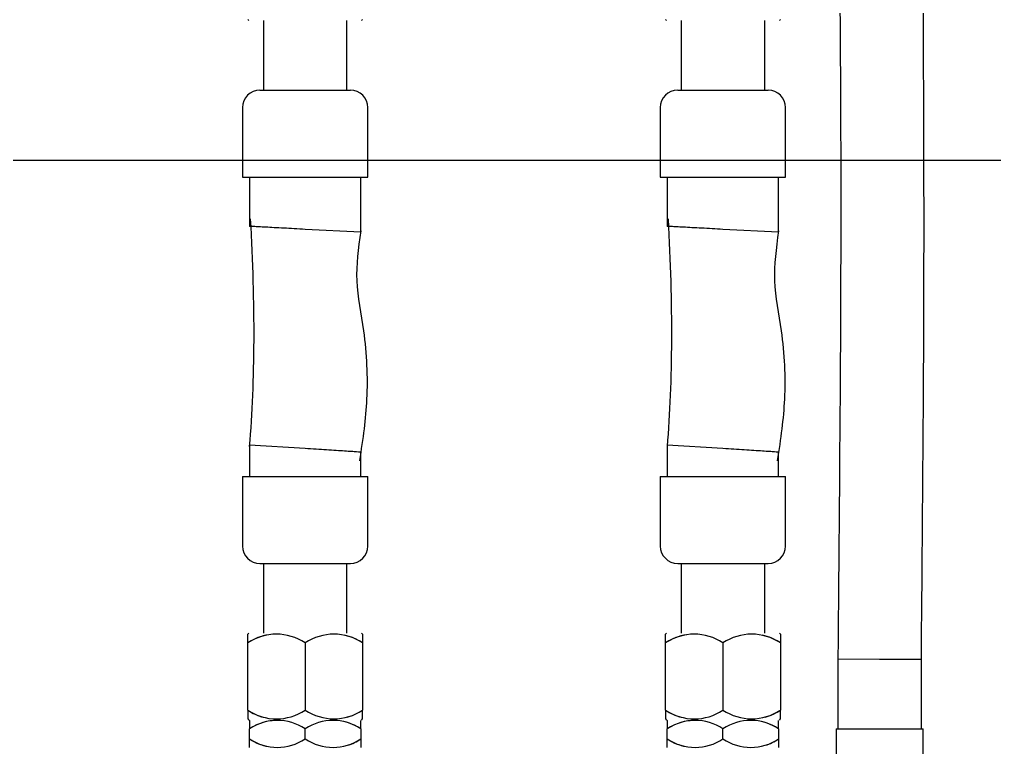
# Model space of a CAD drawing. Extents: x -681219 to -550379, y -242630 to -158199.
# Drawn here: x -624304.4 to -623941.4, y -172136.8 to -171865.7 of the extents above; entities that cross this region are included whole.
import ezdxf
from ezdxf.lldxf.tags import DXFTag

# ---------------------------------------------------------------- set-up
doc = ezdxf.new("R2010")
doc.units = 0
doc.header["$LTSCALE"] = 1000
doc.layers.get('0').update_dxf_attribs({"linetype": 'CONTINUOUS'})
for name, color, linetype in [('DN15×600金属软管', 7, 'CONTINUOUS'), ('DN20×200_YJR3-4C', 7, 'CONTINUOUS'), ('GB3289.26内接头DN20', 7, 'CONTINUOUS')]:
    doc.layers.add(name, color=color, linetype=linetype)
tags = doc.linetypes.add('CENTER2', pattern=[28.575, 19.05, -3.175, 3.175, -3.175]).pattern_tags.tags
tags[10:11] = [DXFTag(74, 4), DXFTag(75, 0), DXFTag(340, '0'), DXFTag(46, 0.0), DXFTag(50, 0.0), DXFTag(44, 0.0), DXFTag(45, 0.0)]
tags[8:9] = [DXFTag(74, 4), DXFTag(75, 0), DXFTag(340, '0'), DXFTag(46, 0.0), DXFTag(50, 0.0), DXFTag(44, 0.0), DXFTag(45, 0.0)]
tags[6:7] = [DXFTag(74, 4), DXFTag(75, 0), DXFTag(340, '0'), DXFTag(46, 0.0), DXFTag(50, 0.0), DXFTag(44, 0.0), DXFTag(45, 0.0)]
tags[4:5] = [DXFTag(74, 4), DXFTag(75, 0), DXFTag(340, '0'), DXFTag(46, 0.0), DXFTag(50, 0.0), DXFTag(44, 0.0), DXFTag(45, 0.0)]

msp = doc.modelspace()

# ---------------------------------------------------------------- linework, layer by layer
at = {"linetype": 'CENTER2', "ltscale": 20}
msp.add_line((-622790.5785, -171918.2264), (-627583.7736, -171918.2264), dxfattribs=at)
at = {"layer": 'DN15×600金属软管', "color": 7, "linetype": 'Continuous'}
for p, q in [((-623999.7465, -172103.8592), (-623984.1945, -172103.9268)), ((-623999.7465, -172103.8601), (-623999.7465, -172129.8468)), ((-623984.1945, -172103.9268), (-623968.6425, -172103.9945)), ((-623968.6425, -172129.8468), (-623968.6425, -172103.9935)), ((-624000.3945, -172129.8468), (-623967.9945, -172129.8468)), ((-624000.3945, -172129.8468), (-624000.3945, -172144.971)), ((-623967.9945, -172144.971), (-623967.9945, -172129.8468))]:
    msp.add_line(p, q, dxfattribs=at)
for points, knots in [([(-623999.7418, -171450.2419), (-624000.4215, -171510.3914), (-624001.4037, -171588.0527), (-623999.7437, -171688.1574), (-623999.3689, -171737.6426), (-623995.5111, -171763.8139), (-623997.3311, -171779.8994), (-624000.5238, -171796.1856), (-623999.2219, -171814.8232), (-623999.1079, -171845.995), (-623998.2336, -171944.0978), (-623999.0378, -172024.7718), (-623999.7483, -172104.0699)], [0, 0, 0, 0, 0.25078951, 0.38758194, 0.45230698, 0.47809935, 0.50832471, 0.52595494, 0.55402024, 0.59331339, 0.66937928, 1, 1, 1, 1]), ([(-623968.6455, -172104.3405), (-623968.1092, -172042.0323), (-623967.3711, -171963.3217), (-623967.9251, -171863.6371), (-623967.956, -171819.6438), (-623969.2308, -171796.105), (-623965.0615, -171780.7759), (-623964.6361, -171760.7937), (-623967.7068, -171740.054), (-623968.4123, -171706.4619), (-623970.5832, -171608.3381), (-623969.5872, -171528.2876), (-623968.6398, -171450.5956)], [0, 0, 0, 0, 0.25979709, 0.39335785, 0.45023042, 0.4622424, 0.50114719, 0.52188242, 0.55354232, 0.59702739, 0.67604704, 1, 1, 1, 1])]:
    msp.add_open_spline(points, degree=3, knots=knots, dxfattribs=at)
at = {"layer": 'DN20×200_YJR3-4C', "color": 7, "linetype": 'Continuous'}
for p, q in [((-624219.4185, -171865.722), (-624219.0297, -171866.1108)), ((-624213.5865, -171866.1108), (-624213.5865, -171892.0308)), ((-624182.4825, -171892.0308), (-624182.4825, -171866.1108)), ((-624177.0393, -171866.1108), (-624176.6505, -171865.722)), ((-624063.8985, -171865.722), (-624063.5097, -171866.1108)), ((-624058.0665, -171866.1108), (-624058.0665, -171892.0308)), ((-624026.9625, -171892.0308), (-624026.9625, -171866.1108)), ((-624021.5193, -171866.1108), (-624021.1305, -171865.722)), ((-624214.8825, -171892.0308), (-624181.1865, -171892.0308)), ((-624059.3625, -171892.0308), (-624025.6665, -171892.0308)), ((-624221.3625, -171898.5108), (-624221.3625, -171924.4308)), ((-624174.7065, -171924.4308), (-624174.7065, -171898.5108)), ((-624065.8425, -171898.5108), (-624065.8425, -171924.4308)), ((-624019.1865, -171924.4308), (-624019.1865, -171898.5108)), ((-624221.3625, -171924.4308), (-624174.7065, -171924.4308)), ((-624218.7705, -171924.4308), (-624218.7705, -171942.7674)), ((-624177.2985, -171944.9647), (-624177.2985, -171924.4308)), ((-624065.8425, -171924.4308), (-624019.1865, -171924.4308)), ((-624063.2505, -171924.4308), (-624063.2505, -171942.7674)), ((-624021.7785, -171944.9647), (-624021.7785, -171924.4308)), ((-624177.2985, -171944.9792), (-624198.0345, -171943.8708)), ((-624021.7785, -171944.9792), (-624042.5145, -171943.8708)), ((-624198.0345, -172025.5188), (-624218.7705, -172024.1903)), ((-624218.7705, -172024.2077), (-624218.7705, -172035.8868)), ((-624042.5145, -172025.5188), (-624063.2505, -172024.1903)), ((-624063.2505, -172024.2077), (-624063.2505, -172035.8868)), ((-624177.2985, -172035.8868), (-624177.2985, -172026.8413)), ((-624021.7785, -172035.8868), (-624021.7785, -172026.8413)), ((-624221.3625, -172035.8868), (-624174.7065, -172035.8868)), ((-624221.3625, -172035.8868), (-624221.3625, -172061.8068)), ((-624174.7065, -172061.8068), (-624174.7065, -172035.8868)), ((-624065.8425, -172035.8868), (-624019.1865, -172035.8868)), ((-624065.8425, -172035.8868), (-624065.8425, -172061.8068)), ((-624019.1865, -172061.8068), (-624019.1865, -172035.8868)), ((-624214.8825, -172068.2868), (-624181.1865, -172068.2868)), ((-624213.5865, -172068.2868), (-624213.5865, -172094.2068)), ((-624182.4825, -172094.2068), (-624182.4825, -172068.2868)), ((-624059.3625, -172068.2868), (-624025.6665, -172068.2868)), ((-624058.0665, -172068.2868), (-624058.0665, -172094.2068)), ((-624026.9625, -172094.2068), (-624026.9625, -172068.2868)), ((-624219.0297, -172094.2068), (-624219.4185, -172094.5956)), ((-624176.6505, -172094.5956), (-624177.0393, -172094.2068)), ((-624063.5097, -172094.2068), (-624063.8985, -172094.5956)), ((-624021.1305, -172094.5956), (-624021.5193, -172094.2068)), ((-624219.4185, -172097.9037), (-624219.4185, -172094.5956)), ((-624219.4185, -172122.9099), (-624219.4185, -172097.9037)), ((-624198.0345, -172097.9037), (-624198.0345, -172122.9099)), ((-624176.6505, -172094.5956), (-624176.6505, -172097.9037)), ((-624176.6505, -172097.9037), (-624176.6505, -172122.9099)), ((-624063.8985, -172097.9037), (-624063.8985, -172094.5956)), ((-624063.8985, -172122.9099), (-624063.8985, -172097.9037)), ((-624042.5145, -172097.9037), (-624042.5145, -172122.9099)), ((-624021.1305, -172094.5956), (-624021.1305, -172097.9037)), ((-624021.1305, -172097.9037), (-624021.1305, -172122.9099)), ((-624219.4185, -172122.9099), (-624219.4185, -172126.218)), ((-624176.6505, -172126.218), (-624176.6505, -172122.9099)), ((-624063.8985, -172122.9099), (-624063.8985, -172126.218)), ((-624021.1305, -172126.218), (-624021.1305, -172122.9099)), ((-624219.4185, -172126.218), (-624219.0297, -172126.6068)), ((-624177.0393, -172126.6068), (-624176.6505, -172126.218)), ((-624063.8985, -172126.218), (-624063.5097, -172126.6068)), ((-624021.5193, -172126.6068), (-624021.1305, -172126.218))]:
    msp.add_line(p, q, dxfattribs=at)
for centre, radius, start, end in [((-624214.8825, -171898.5108), 6.48, 90, 180), ((-624181.1865, -171898.5108), 6.48, 0, 90), ((-624059.3625, -171898.5108), 6.48, 90, 180), ((-624025.6665, -171898.5108), 6.48, 0, 90), ((-624214.8825, -172061.8068), 6.48, 180, 270), ((-624181.1865, -172061.8068), 6.48, 270, 0), ((-624059.3625, -172061.8068), 6.48, 180, 270), ((-624025.6665, -172061.8068), 6.48, 270, 0), ((-624208.7265, -172113.7867), 19.1465, 56.052547, 123.947453), ((-624208.7265, -172113.6989), 19.0737, 98.694956, 124.094665), ((-624187.3425, -172113.6989), 19.0737, 55.905335, 124.094665), ((-624187.3425, -172113.7866), 19.1464, 56.052422, 78.119557), ((-624053.2065, -172113.7867), 19.1465, 56.052547, 123.947453), ((-624053.2065, -172113.6989), 19.0737, 98.694956, 124.094665), ((-624031.8225, -172113.6989), 19.0737, 55.905335, 124.094665), ((-624031.8225, -172113.7866), 19.1464, 56.052422, 78.119557), ((-624208.7265, -172107.027), 19.1465, 236.052547, 255.175962), ((-624208.7265, -172107.1147), 19.0737, 235.905335, 304.094665), ((-624187.3425, -172107.027), 19.1465, 236.052547, 303.947453), ((-624187.3425, -172107.027), 19.1464, 285.104909, 303.947578), ((-624053.2065, -172107.027), 19.1465, 236.052547, 255.175962), ((-624053.2065, -172107.1147), 19.0737, 235.905335, 304.094665), ((-624031.8225, -172107.027), 19.1465, 236.052547, 303.947453), ((-624031.8225, -172107.027), 19.1464, 285.104909, 303.947578)]:
    msp.add_arc(centre, radius, start, end, dxfattribs=at)
for points in [[(-624218.4742, -171939.9986), (-624216.6593, -171971.9399), (-624216.782, -172000.1903), (-624218.8425, -172024.75)], [(-624062.9542, -171939.9986), (-624061.1393, -171971.9399), (-624061.262, -172000.1903), (-624063.3225, -172024.75)]]:
    msp.add_open_spline(points, degree=3, dxfattribs=at)
for points, knots in [([(-624198.0345, -171943.8708), (-624199.3839, -171943.7987), (-624200.7715, -171943.7244), (-624203.425, -171943.582), (-624204.7169, -171943.5126), (-624208.4862, -171943.3097), (-624210.769, -171943.1863), (-624213.6687, -171943.0294), (-624214.5257, -171942.983), (-624216.0276, -171942.9016), (-624216.6776, -171942.8663), (-624217.7157, -171942.81), (-624218.1074, -171942.7887), (-624218.6353, -171942.76), (-624218.7696, -171942.7527), (-624218.7705, -171942.7527)], [0, 0, 0, 0, 0.0625, 0.0625, 0.125, 0.125, 0.25, 0.25, 0.3125, 0.3125, 0.375, 0.375, 0.4375, 0.4375, 0.499597989, 0.499597989, 0.499597989, 0.499597989]), ([(-624177.7096, -172030.0423), (-624176.3973, -172021.6611), (-624174.2722, -172006.7185), (-624175.306, -171983.8188), (-624179.7708, -171962.8648), (-624178.1287, -171951.1946), (-624177.2385, -171944.4195)], [0, 0, 0, 0, 0.26893758, 0.56415243, 0.7833688, 1, 1, 1, 1]), ([(-624042.5145, -171943.8708), (-624043.8639, -171943.7987), (-624045.2515, -171943.7244), (-624047.905, -171943.582), (-624049.1969, -171943.5126), (-624052.9662, -171943.3097), (-624055.249, -171943.1863), (-624058.1487, -171943.0294), (-624059.0057, -171942.983), (-624060.5076, -171942.9016), (-624061.1576, -171942.8663), (-624062.1957, -171942.81), (-624062.5874, -171942.7887), (-624063.1153, -171942.76), (-624063.2496, -171942.7527), (-624063.2505, -171942.7527)], [0, 0, 0, 0, 0.0625, 0.0625, 0.125, 0.125, 0.25, 0.25, 0.3125, 0.3125, 0.375, 0.375, 0.4375, 0.4375, 0.499597989, 0.499597989, 0.499597989, 0.499597989]), ([(-624022.1896, -172030.0423), (-624020.8773, -172021.6611), (-624018.7522, -172006.7185), (-624019.786, -171983.8188), (-624024.2508, -171962.8648), (-624022.6087, -171951.1946), (-624021.7185, -171944.4195)], [0, 0, 0, 0, 0.26893758, 0.56415243, 0.7833688, 1, 1, 1, 1]), ([(-624177.2985, -172026.859), (-624177.2992, -172026.8589), (-624177.4336, -172026.8502), (-624177.9619, -172026.8158), (-624178.3538, -172026.7903), (-624179.3924, -172026.7227), (-624180.0427, -172026.6804), (-624181.5451, -172026.5828), (-624182.4022, -172026.5271), (-624185.3027, -172026.339), (-624187.5855, -172026.1912), (-624191.3538, -172025.9481), (-624192.6453, -172025.8649), (-624195.2982, -172025.6943), (-624196.6855, -172025.6053), (-624198.0345, -172025.5188)], [0.500377374, 0.500377374, 0.500377374, 0.500377374, 0.5625, 0.5625, 0.625, 0.625, 0.6875, 0.6875, 0.75, 0.75, 0.875, 0.875, 0.9375, 0.9375, 1, 1, 1, 1]), ([(-624021.7785, -172026.859), (-624021.7792, -172026.8589), (-624021.9136, -172026.8502), (-624022.4419, -172026.8158), (-624022.8338, -172026.7903), (-624023.8724, -172026.7227), (-624024.5227, -172026.6804), (-624026.0251, -172026.5828), (-624026.8822, -172026.5271), (-624029.7827, -172026.339), (-624032.0655, -172026.1912), (-624035.8338, -172025.9481), (-624037.1253, -172025.8649), (-624039.7782, -172025.6943), (-624041.1655, -172025.6053), (-624042.5145, -172025.5188)], [0.500377374, 0.500377374, 0.500377374, 0.500377374, 0.5625, 0.5625, 0.625, 0.625, 0.6875, 0.6875, 0.75, 0.75, 0.875, 0.875, 0.9375, 0.9375, 1, 1, 1, 1])]:
    msp.add_open_spline(points, degree=3, knots=knots, dxfattribs=at)
at = {"layer": 'GB3289.26内接头DN20', "color": 7, "linetype": 'Continuous'}
for p, q in [((-624218.6409, -172126.6068), (-624218.7705, -172126.7364)), ((-624218.7705, -172126.7364), (-624218.7705, -172129.9443)), ((-624177.2985, -172129.9443), (-624177.2985, -172126.7364)), ((-624063.1209, -172126.6068), (-624063.2505, -172126.7364)), ((-624063.2505, -172126.7364), (-624063.2505, -172129.9443)), ((-624021.7785, -172129.9443), (-624021.7785, -172126.7364)), ((-624218.7705, -172133.6374), (-624218.7705, -172129.9443)), ((-624198.0345, -172133.6374), (-624198.0345, -172129.9443)), ((-624177.2985, -172129.9443), (-624177.2985, -172133.6374)), ((-624063.2505, -172133.6374), (-624063.2505, -172129.9443)), ((-624042.5145, -172133.6374), (-624042.5145, -172129.9443)), ((-624021.7785, -172129.9443), (-624021.7785, -172133.6374)), ((-624218.7705, -172136.8452), (-624218.7705, -172133.6374)), ((-624177.2985, -172133.6374), (-624177.2985, -172136.8452)), ((-624063.2505, -172136.8452), (-624063.2505, -172133.6374)), ((-624021.7785, -172133.6374), (-624021.7785, -172136.8452))]:
    msp.add_line(p, q, dxfattribs=at)
for centre, radius, start, end in [((-624208.4025, -172145.261), 18.4958, 86.344781, 124.094415), ((-624208.4025, -172145.261), 18.4959, 55.905617, 124.094383), ((-624187.6665, -172145.2609), 18.4958, 55.905487, 124.094513), ((-624187.6665, -172145.261), 18.4959, 55.905617, 85.319943), ((-624052.8825, -172145.261), 18.4958, 86.344781, 124.094415), ((-624052.8825, -172145.261), 18.4959, 55.905617, 124.094383), ((-624032.1465, -172145.2609), 18.4958, 55.905487, 124.094513), ((-624032.1465, -172145.261), 18.4959, 55.905617, 85.319943), ((-624208.4025, -172118.3207), 18.4958, 235.905585, 259.665742), ((-624208.4025, -172118.3206), 18.4959, 235.905617, 304.094383), ((-624187.6665, -172118.3207), 18.4958, 235.905487, 304.094513), ((-624187.6665, -172118.3206), 18.4959, 286.990865, 304.094383), ((-624052.8825, -172118.3207), 18.4958, 235.905585, 259.665742), ((-624052.8825, -172118.3206), 18.4959, 235.905617, 304.094383), ((-624032.1465, -172118.3207), 18.4958, 235.905487, 304.094513), ((-624032.1465, -172118.3206), 18.4959, 286.990865, 304.094383)]:
    msp.add_arc(centre, radius, start, end, dxfattribs=at)

doc.saveas('drawing.dxf')
